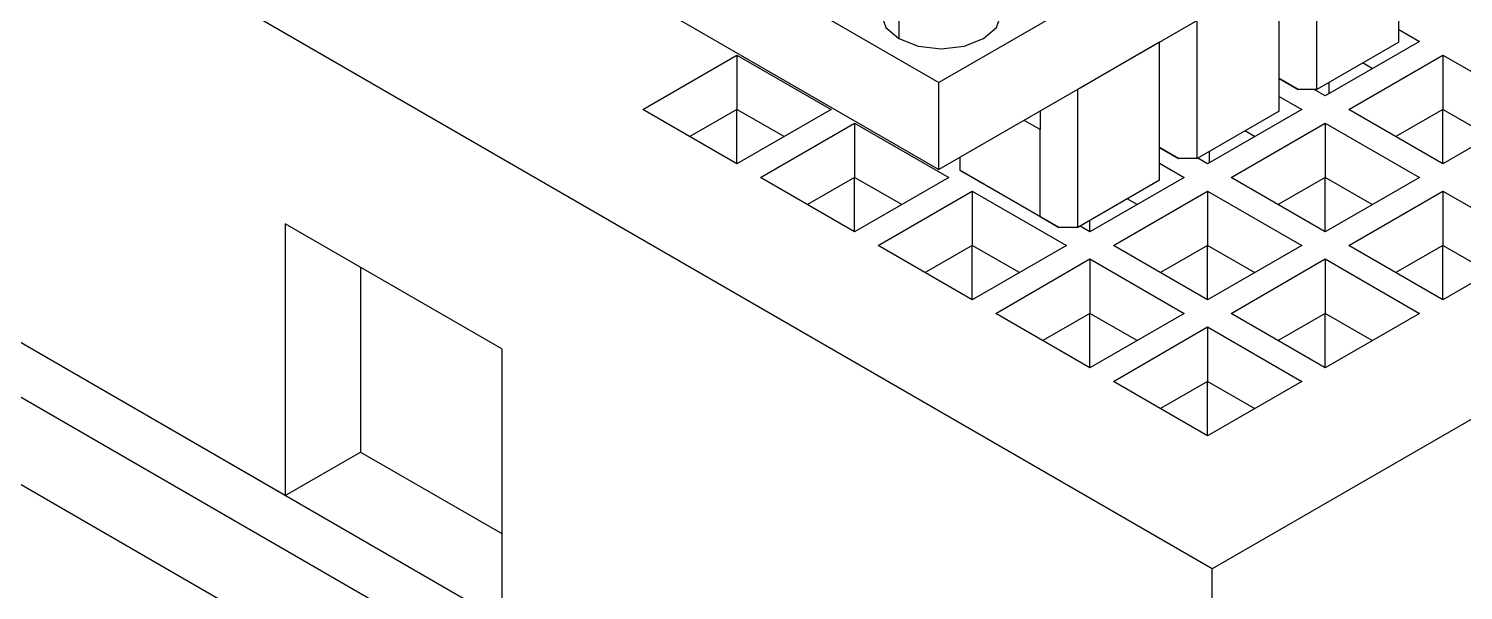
# Model space of a CAD drawing. Header units: millimetres. Extents: x 53 to 380, y 29 to 265.
# Drawn here: x 289.72 to 300.49, y 101.69 to 105.91 of the extents above; entities that cross this region are included whole.
import ezdxf

# ---------------------------------------------------------------- set-up
doc = ezdxf.new("R2010")
doc.units = ezdxf.units.MM

msp = doc.modelspace()

# ---------------------------------------------------------------- linework, layer by layer
at = {"color": 7, "linetype": 'Continuous', "lineweight": 25}
for p, q in [((311.8284, 114.3213), (296.5549, 105.5041)), ((311.8284, 113.6681), (296.5549, 104.8509)), ((315.1549, 111.4047), (298.6086, 101.8527)), ((298.6086, 101.8527), (286.305, 108.9555)), ((290.2577, 108.4862), (296.5549, 104.8509)), ((300.0091, 105.808), (300.0091, 106.845)), ((294.3697, 106.7656), (296.5549, 105.5041)), ((299.3939, 105.4528), (299.3939, 106.4898)), ((299.1111, 105.2895), (299.1111, 106.3266)), ((298.4959, 104.9344), (298.4959, 105.9714)), ((283.7594, 105.8933), (300.0228, 96.5046)), ((300.0091, 105.9019), (300.1643, 105.8123)), ((298.2131, 105.8081), (297.5979, 105.453)), ((298.2131, 104.7711), (298.2131, 105.8081)), ((300.0091, 105.808), (299.3939, 105.4528)), ((300.1643, 105.8123), (299.4571, 105.4041)), ((294.3306, 105.302), (295.0377, 105.7102)), ((295.0377, 105.7102), (295.7448, 105.302)), ((295.0377, 105.7102), (295.0377, 105.302)), ((299.6339, 105.302), (300.341, 105.7102)), ((299.8107, 105.6082), (299.7369, 105.6508)), ((300.341, 105.7102), (301.0481, 105.302)), ((300.341, 105.7102), (300.341, 105.302)), ((299.1111, 105.5345), (299.2525, 105.4528)), ((299.2525, 105.4528), (299.1111, 105.5345)), ((291.6436, 102.4032), (286.305, 105.4852)), ((298.6086, 98.3824), (286.305, 105.4852)), ((296.5549, 104.8509), (296.5549, 105.5041)), ((297.5979, 104.416), (297.5979, 105.453)), ((299.3939, 105.4528), (299.2525, 105.4528)), ((299.4571, 105.4041), (299.3727, 105.4528)), ((299.4859, 105.4207), (299.4859, 105.5059)), ((295.0377, 104.8938), (294.3306, 105.302)), ((295.0377, 105.302), (294.6842, 105.0979)), ((295.7448, 105.302), (295.0377, 104.8938)), ((295.3913, 105.0979), (295.0377, 105.302)), ((295.0377, 104.8938), (295.0377, 105.302)), ((299.2804, 105.302), (298.5733, 104.8938)), ((299.1111, 105.3998), (299.2804, 105.302)), ((300.341, 104.8938), (299.6339, 105.302)), ((300.341, 105.302), (299.9875, 105.0979)), ((301.0481, 105.302), (300.341, 104.8938)), ((300.6946, 105.0979), (300.341, 105.302)), ((300.341, 104.8938), (300.341, 105.302)), ((295.2145, 104.7918), (295.9216, 105.2)), ((295.9216, 105.2), (296.6287, 104.7918)), ((295.9216, 105.2), (295.9216, 104.7918)), ((297.315, 105.1509), (297.1948, 105.2203)), ((297.315, 105.2897), (297.315, 105.1509)), ((299.1111, 105.2895), (298.4959, 104.9344)), ((298.75, 104.7918), (299.4571, 105.2)), ((299.4571, 105.2), (300.1643, 104.7918)), ((299.4571, 105.2), (299.4571, 104.7918)), ((297.315, 104.4976), (297.315, 105.1509)), ((298.9268, 105.0979), (298.853, 105.1405)), ((298.6086, 97.9741), (286.305, 105.0769)), ((298.2131, 105.0161), (298.3545, 104.9344)), ((298.3545, 104.9344), (298.2131, 105.016)), ((298.5878, 104.9023), (298.5878, 104.9875)), ((296.714, 104.8446), (296.714, 104.9427)), ((298.2131, 104.8977), (298.3965, 104.7918)), ((298.4959, 104.9344), (298.3545, 104.9344)), ((298.5733, 104.8938), (298.4995, 104.9364)), ((295.9216, 104.3836), (295.2145, 104.7918)), ((295.9216, 104.7918), (295.5681, 104.5877)), ((296.6287, 104.7918), (295.9216, 104.3836)), ((296.2751, 104.5877), (295.9216, 104.7918)), ((295.9216, 104.3836), (295.9216, 104.7918)), ((296.714, 104.8446), (297.315, 104.4976)), ((297.4565, 104.416), (296.714, 104.8446)), ((296.714, 104.8446), (296.714, 104.8446)), ((298.2131, 104.7711), (297.5979, 104.416)), ((298.3965, 104.7918), (297.6894, 104.3836)), ((299.4571, 104.3836), (298.75, 104.7918)), ((299.4571, 104.7918), (299.1036, 104.5877)), ((300.1643, 104.7918), (299.4571, 104.3836)), ((299.8107, 104.5877), (299.4571, 104.7918)), ((299.4571, 104.3836), (299.4571, 104.7918)), ((296.0984, 104.2815), (296.8055, 104.6897)), ((296.8055, 104.6897), (297.5126, 104.2815)), ((296.8055, 104.6897), (296.8055, 104.2815)), ((297.8662, 104.2815), (298.5733, 104.6897)), ((298.5733, 104.6897), (299.2804, 104.2815)), ((298.5733, 104.6897), (298.5733, 104.2815)), ((299.6339, 104.2815), (300.341, 104.6897)), ((300.341, 104.6897), (301.0481, 104.2815)), ((300.341, 104.6897), (300.341, 104.2815)), ((298.0429, 104.5877), (297.9691, 104.6303)), ((291.6436, 104.4446), (291.6436, 102.4032)), ((293.27, 103.5057), (291.6436, 104.4446)), ((297.315, 104.4976), (297.4565, 104.416)), ((297.6898, 104.3838), (297.6898, 104.4691)), ((297.5979, 104.416), (297.4565, 104.416)), ((297.6894, 104.3836), (297.6156, 104.4262)), ((296.8055, 103.8733), (296.0984, 104.2815)), ((296.8055, 104.2815), (296.452, 104.0774)), ((297.5126, 104.2815), (296.8055, 103.8733)), ((297.159, 104.0774), (296.8055, 104.2815)), ((296.8055, 103.8733), (296.8055, 104.2815)), ((298.5733, 103.8733), (297.8662, 104.2815)), ((298.5733, 104.2815), (298.2197, 104.0774)), ((299.2804, 104.2815), (298.5733, 103.8733)), ((298.9268, 104.0774), (298.5733, 104.2815)), ((298.5733, 103.8733), (298.5733, 104.2815)), ((300.341, 103.8733), (299.6339, 104.2815)), ((300.341, 104.2815), (299.9875, 104.0774)), ((301.0481, 104.2815), (300.341, 103.8733)), ((300.6946, 104.0774), (300.341, 104.2815)), ((300.341, 103.8733), (300.341, 104.2815)), ((292.2093, 104.118), (292.2093, 102.7298)), ((296.9823, 103.7713), (297.6894, 104.1795)), ((297.6894, 104.1795), (298.3965, 103.7713)), ((297.6894, 104.1795), (297.6894, 103.7712)), ((298.75, 103.7713), (299.4571, 104.1795)), ((299.4571, 104.1795), (300.1643, 103.7713)), ((299.4571, 104.1795), (299.4571, 103.7712)), ((297.6894, 103.3631), (296.9823, 103.7713)), ((297.6894, 103.7712), (297.3359, 103.5672)), ((298.3965, 103.7713), (297.6894, 103.3631)), ((298.0429, 103.5672), (297.6894, 103.7712)), ((297.6894, 103.3631), (297.6894, 103.7712)), ((299.4571, 103.3631), (298.75, 103.7713)), ((299.4571, 103.7712), (299.1036, 103.5672)), ((300.1643, 103.7713), (299.4571, 103.3631)), ((299.8107, 103.5672), (299.4571, 103.7712)), ((299.4571, 103.3631), (299.4571, 103.7712)), ((297.8662, 103.261), (298.5733, 103.6692)), ((298.5733, 103.6692), (299.2804, 103.261)), ((298.5733, 103.6692), (298.5733, 103.261)), ((293.27, 103.5057), (293.27, 101.4644)), ((298.5733, 102.8528), (297.8662, 103.261)), ((298.5733, 103.261), (298.2197, 103.0569)), ((299.2804, 103.261), (298.5733, 102.8528)), ((298.9268, 103.0569), (298.5733, 103.261)), ((298.5733, 102.8528), (298.5733, 103.261)), ((291.6436, 102.4032), (292.2093, 102.7298)), ((292.2093, 102.7298), (293.27, 102.1175)), ((298.6086, 98.3824), (298.6086, 101.8527))]:
    msp.add_line(p, q, dxfattribs=at)
at = {"color": 8, "linetype": 'Continuous', "lineweight": 25}
msp.add_line((296.2532, 106.2008), (296.2532, 105.8334), dxfattribs=at)
at = {"color": 7, "linetype": 'Continuous', "lineweight": 25, "flags": 128}
for points in [[(296.8896, 105.8334), (296.9871, 105.9177), (297.0214, 106.0171), (296.9871, 106.1165), (296.8896, 106.2008), (296.7436, 106.2571), (296.5714, 106.2769), (296.3991, 106.2571), (296.2532, 106.2008)], [(296.2532, 106.2008), (296.1556, 106.1165), (296.1214, 106.0171), (296.1556, 105.9177), (296.2532, 105.8334), (296.3991, 105.7771), (296.5714, 105.7574), (296.7436, 105.7771), (296.8896, 105.8334)]]:
    msp.add_lwpolyline(points, dxfattribs=at)

doc.saveas('drawing.dxf')
